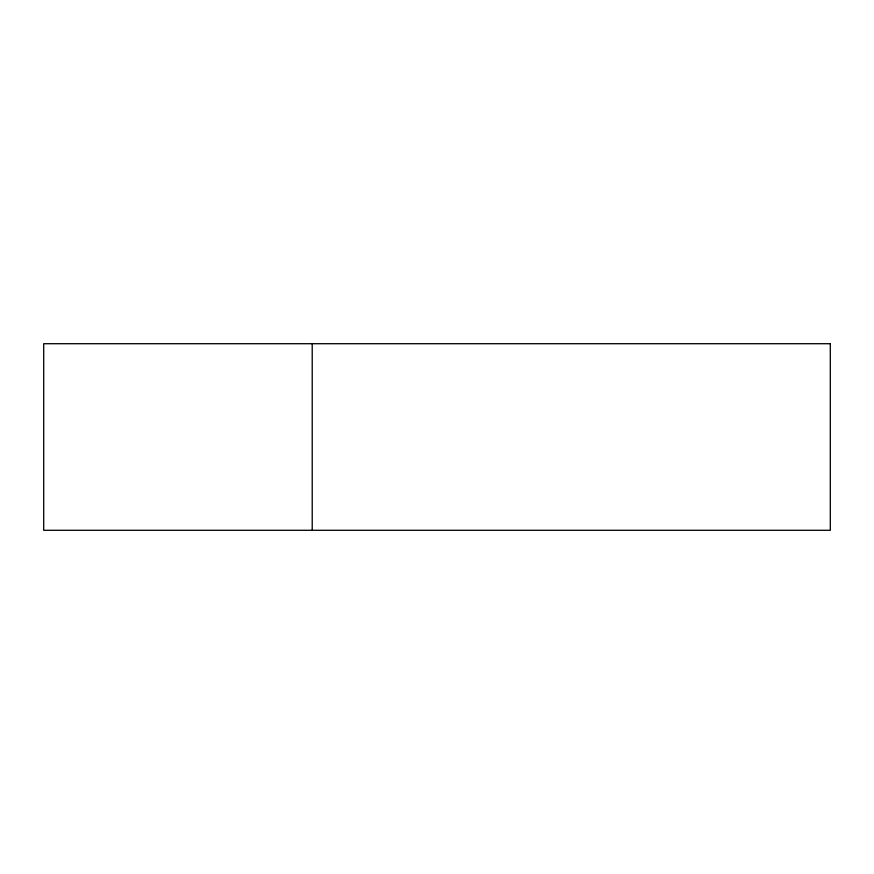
<?xml version="1.0" encoding="UTF-8"?>
<svg xmlns="http://www.w3.org/2000/svg" width="874" height="874" viewBox="0 0 874 874"><rect width="100%" height="100%" fill="white"/><g stroke="black" fill="none" stroke-linecap="round" stroke-linejoin="round"><path stroke-width="1.31" d="M312.215 343.711L312.215 530.289M830.3 343.711L43.7 343.711L43.7 530.289L830.3 530.289L830.3 343.711"/></g></svg>
